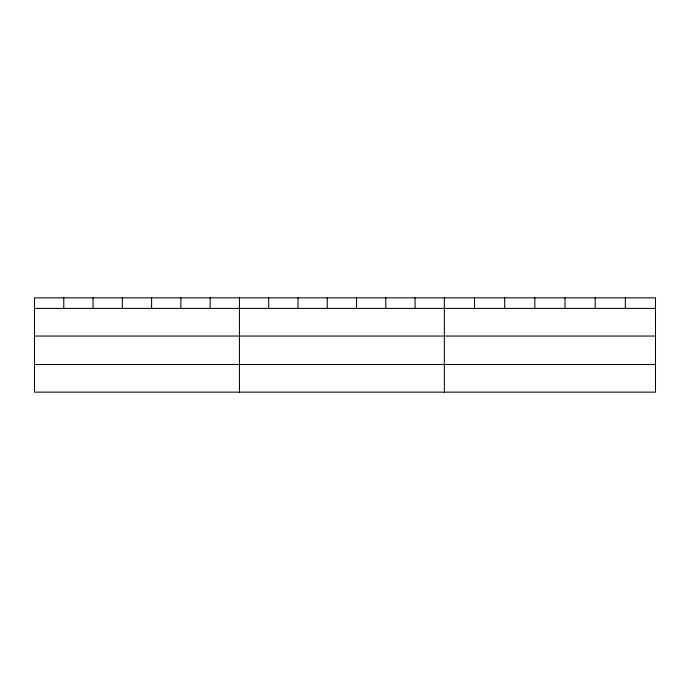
<?xml version="1.0" encoding="UTF-8"?>
<svg xmlns="http://www.w3.org/2000/svg" width="690" height="690" viewBox="0 0 690 690"><rect width="100%" height="100%" fill="white"/><g stroke="black" fill="none" stroke-linecap="round" stroke-linejoin="round"><path stroke-width="1.03" d="M655.5 336.047L655.5 297.856L34.5 297.856L34.5 392.144L655.5 392.144L655.5 336.047L34.5 336.047M34.5 308.413L655.5 308.413M34.5 364.51L655.5 364.51M625.338 297.856L625.338 308.413M595.177 297.856L595.177 308.413M565.015 297.856L565.015 308.413M534.845 297.856L534.845 308.413M504.683 297.856L504.683 308.413M474.522 297.856L474.522 308.413M444.36 297.856L444.36 392.144M415.087 297.856L415.087 308.413M385.805 297.856L385.805 308.413M356.532 297.856L356.532 308.413M327.258 297.856L327.258 308.413M297.985 297.856L297.985 308.413M268.703 297.856L268.703 308.413M239.43 297.856L239.43 392.144M210.157 297.856L210.157 308.413M180.875 297.856L180.875 308.413M151.602 297.856L151.602 308.413M122.328 297.856L122.328 308.413M93.055 297.856L93.055 308.413M63.773 297.856L63.773 308.413"/></g></svg>
